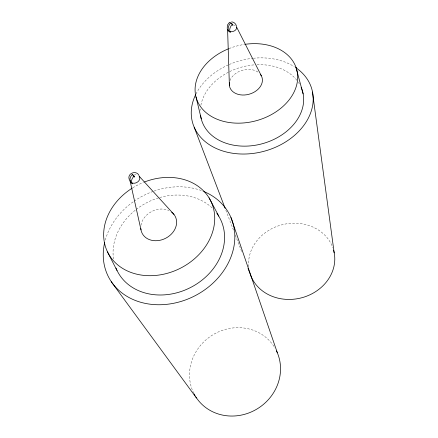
<?xml version="1.0" encoding="UTF-8"?>
<svg xmlns="http://www.w3.org/2000/svg" width="438" height="438" viewBox="0 0 438 438"><rect width="100%" height="100%" fill="white"/><g stroke="black" fill="none" stroke-linecap="round" stroke-linejoin="round"><path stroke-width="0.33" stroke-dasharray="2.19 1.64" d="M225.849 210.218L233.892 231.302M235.354 235.135L241.935 252.387M113.519 259.017A57.701 47.731 -27.2 0 1 135.692 209.846M136.191 209.457A57.701 47.731 -27.2 0 1 159.125 197.719M159.728 197.543A57.701 47.731 -27.2 0 1 212.55 208.368M132.725 187.836A57.559 46.762 -26.8 0 1 143.412 182.4M140.959 225.28A18.582 15.084 -26.8 0 1 168.871 210.503M132.15 176.016A5.152 3.991 -26.1 0 1 132.687 175.665M133.858 175.129A5.152 3.991 -26.1 0 1 137.428 175.036M193.766 393.253A46.516 43.148 -33.4 0 1 214.434 333.909A46.516 43.148 -33.4 0 1 274.922 347.964M105.295 240.084A68.082 56.332 -27.2 0 1 133.563 201.551M134.121 201.162A68.082 56.332 -27.2 0 1 153.426 191.291M154.061 191.067A68.082 56.332 -27.2 0 1 203.095 191.22M200.325 110.266A52.505 39.688 -15.6 0 1 200.39 109.007M200.894 105.208A52.505 39.688 -15.6 0 1 229.151 71.854M229.715 71.58A52.505 39.688 -15.6 0 1 254.582 64.84M257.068 64.698A52.505 39.688 -15.6 0 1 296.887 80.285M298.393 82.333A52.505 39.688 -15.6 0 1 299.411 83.932M229.977 80.554A16.847 12.456 -15.8 0 1 242.159 70.315A16.847 12.456 -15.8 0 1 258.102 72.171M229.03 48.58A52.188 38.599 -15.8 0 1 244.196 44.446M233.12 24.999A4.632 3.236 -16.2 0 1 235.513 25.7M248.707 266.846A43.395 37.799 -13.4 0 1 283.326 224.453A43.395 37.799 -13.4 0 1 332.776 247.579M195.989 93.984A61.944 46.839 -15.6 0 1 227.99 65.059M229.216 64.517A61.944 46.839 -15.6 0 1 252.6 58.325M253.268 58.254A61.944 46.839 -15.6 0 1 294.314 66.696"/><path stroke-width="0.66" d="M229.304 22.595L227.393 25.136L227.223 28.547M229.594 22.415L229.906 22.256M231.609 21.9C233.843 21.949 235.743 23.701 236.378 25.782M230.202 32.275L228.674 31.021A6.488 4.024 -58.4 0 1 230.684 22.792L232.397 24.183L232.66 25.311A6.433 2.124 57.2 0 0 232.189 24.627M173.974 214.401L139.147 176.207A5.152 3.991 -26.1 0 1 136.486 182.679A5.152 3.991 -26.1 0 1 129.966 180.461L140.987 229.84M134.061 176.109A7.057 4.413 -41.9 0 0 132.413 183.883L130.902 182.213A7.041 4.358 -46.4 0 1 132.369 174.242L134.554 177.072A7.035 0.881 53.7 0 0 133.459 175.605M111.236 281.727L196.459 397.994M139.043 175.529C136.371 169.73 126.943 173.289 129.215 179.449M209.096 197.85L218.754 216.087M107.469 251.905L117.012 270.536M261.344 75.796L236.378 26.641A4.632 3.236 -16.2 0 1 233.082 31.454A4.632 3.236 -16.2 0 1 227.585 29.297M194.165 127.168L225.116 208.302M248.028 268.357L251.198 276.663M230.957 217.522L277.347 352.782M295.885 67.107L303.101 93.874M196.01 96.94L201.288 118.922M312.464 92.04L334.167 252.846M227.59 29.297L229.381 85.35M144.584 181.94A57.559 46.762 -26.8 0 1 213.864 227.032A57.559 46.762 -26.8 0 1 126.938 270.75A57.559 46.762 -26.8 0 1 132.188 188.17M132.375 174.242A7.035 0.881 53.7 0 1 132.911 174.904M216.876 213.366A57.701 47.731 -27.2 0 1 191.992 286.759A57.701 47.731 -27.2 0 1 115.977 268.067M171.685 212.184A18.582 15.084 -26.8 0 1 165.909 238.135A18.582 15.084 -26.8 0 1 140.817 228.565M276.509 350.931A46.516 43.148 -33.4 0 1 255.945 409.612A46.516 43.148 -33.4 0 1 195.77 396.817M195.058 395.651A46.516 43.148 -33.4 0 1 194.072 393.861M203.714 191.472A68.082 56.332 -27.2 0 1 228.614 262.34A68.082 56.332 -27.2 0 1 148.219 303.923A68.082 56.332 -27.2 0 1 104.627 242.723M244.815 44.353A52.188 38.599 -15.8 0 1 293.942 92.287A52.188 38.599 -15.8 0 1 209.61 115.298A52.188 38.599 -15.8 0 1 228.45 48.815M230.684 22.798A6.433 2.124 57.2 0 1 231.697 23.97M301.13 87.282A52.505 39.688 -15.6 0 1 262.597 143.648A52.505 39.688 -15.6 0 1 200.56 115.265M260.479 74.46A16.847 12.456 -15.8 0 1 248.888 94.29A16.847 12.456 -15.8 0 1 229.419 82.7M230.207 32.264A6.488 4.172 -54.5 0 1 232.397 24.178M333.603 250.175A43.395 37.799 -13.4 0 1 304.131 297.063A43.395 37.799 -13.4 0 1 251.204 276.657M295.907 67.748A61.944 46.839 -15.6 0 1 300.369 129.632A61.944 46.839 -15.6 0 1 221.781 150.661A61.944 46.839 -15.6 0 1 195.704 94.559"/></g></svg>
